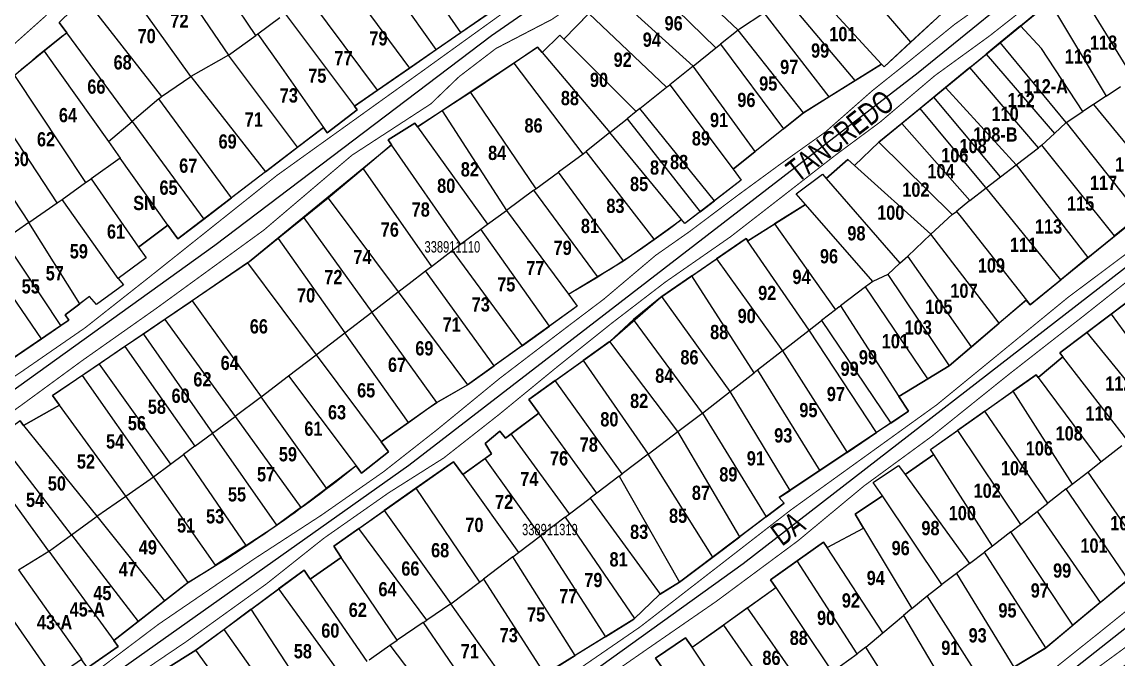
# Model space of a CAD drawing. Extents: x 204256 to 207861, y 4845615 to 4848347.
# Drawn here: x 207002 to 207194.6, y 4847388.1 to 4847500 of the extents above; entities that cross this region are included whole.
import ezdxf
from ezdxf.enums import TextEntityAlignment as Align

# ---------------------------------------------------------------- set-up
doc = ezdxf.new("R2010")
doc.units = 0
doc.header["$LTSCALE"] = 1.5
doc.header["$MEASUREMENT"] = 0
doc.linetypes.add('PHANTOMX2', pattern=[5, 2.5, -0.5, 0.5, -0.5, 0.5, -0.5])
doc.linetypes.add('TRACO_25', pattern=[8, 3, -1, 1, -1, 1, -1])
for name, color, linetype in [('CD-MALHA-LOTES', 40, 'CONTINUOUS'), ('CD_TXT_QUADRA', 7, 'CONTINUOUS'), ('RU-QUADRAS', 210, 'CONTINUOUS'), ('SV-EIXO-RUA-N-PAV', 6, 'CONTINUOUS'), ('SV-RUA-NAO-PAV-S-GUIA-C-GUIA', 7, 'PHANTOMX2'), ('SV-TXT-RUA-N-PAV-S-GUIA-C-GUIA', 7, 'CONTINUOUS'), ('Th_NmrPort', 7, 'CONTINUOUS')]:
    doc.layers.add(name, color=color, linetype=linetype)
doc.styles.add('ARIAL', font='ARIAL.TTF')
doc.styles.get("Standard").update_dxf_attribs({"font": 'swisscbo.ttf'})

msp = doc.modelspace()

# ---------------------------------------------------------------- linework, layer by layer
at = {"layer": 'CD-MALHA-LOTES', "linetype": 'Continuous'}
for p, q in [((207043.07, 4847497.59), (207029.36, 4847517.87)), ((207025.31, 4847513.07), (207038.28, 4847494.12)), ((207079.1, 4847498.08), (207068.3, 4847513.72)), ((207113.59, 4847512.06), (207127.81, 4847498.52)), ((207074.76, 4847495.09), (207063.86, 4847510.56)), ((207123.94, 4847495.42), (207109.42, 4847509.51)), ((207031.67, 4847490.38), (207018.74, 4847508.4)), ((207058.86, 4847507), (207070.07, 4847491.85)), ((207153.02, 4847492.53), (207139.77, 4847506.94)), ((207197.26, 4847490.19), (207186.88, 4847506.98)), ((207105.4, 4847505.36), (207119.92, 4847492.21)), ((207149.45, 4847506.52), (207158.14, 4847496.38)), ((207012.93, 4847504.17), (207008.49, 4847499.88)), ((207013.61, 4847503.31), (207026.51, 4847486.87)), ((207064.48, 4847487.99), (207052.75, 4847503.66)), ((207148.42, 4847489.68), (207136.25, 4847504.09)), ((207177.44, 4847499.28), (207182.53, 4847503.48)), ((207182.53, 4847503.48), (207192.49, 4847486.93)), ((207048.26, 4847501.33), (207060.4, 4847485.17)), ((207097.21, 4847496.9), (207101.59, 4847501.42)), ((207101.59, 4847501.42), (207115.24, 4847488.47)), ((207128.08, 4847498.74), (207132.35, 4847501.54)), ((207132.35, 4847501.54), (207143.79, 4847486.79)), ((207008.49, 4847499.88), (207009.84, 4847498.05)), ((207047.31, 4847500.67), (207043.41, 4847497.83)), ((207158.14, 4847496.38), (207162.27, 4847500.2)), ((207177.44, 4847499.28), (207173.85, 4847496.32)), ((207181.16, 4847495.27), (207177.44, 4847499.28)), ((207009.84, 4847498.05), (207005.87, 4847494.8)), ((207021.32, 4847482.46), (207009.84, 4847498.05)), ((207038.28, 4847494.12), (207043.07, 4847497.59)), ((207043.41, 4847497.83), (207043.07, 4847497.59)), ((207043.41, 4847497.83), (207047.15, 4847492.53)), ((207074.76, 4847495.09), (207079.1, 4847498.08)), ((207127.81, 4847498.52), (207124.72, 4847496.05)), ((207128.08, 4847498.74), (207127.81, 4847498.52)), ((207139.29, 4847483.99), (207127.81, 4847498.52)), ((207109.92, 4847484.21), (207097.21, 4847496.9)), ((207119.92, 4847492.21), (207123.94, 4847495.42)), ((207123.94, 4847495.42), (207124.72, 4847496.05)), ((207124.72, 4847496.05), (207135.8, 4847481.19)), ((207158.14, 4847496.38), (207153.49, 4847492.07)), ((207173.85, 4847496.32), (207171.39, 4847494.29)), ((207185.5, 4847482.27), (207173.85, 4847496.32)), ((207188.39, 4847484.2), (207181.16, 4847495.27)), ((207005.87, 4847494.8), (207000.66, 4847490.53)), ((207005.87, 4847494.8), (207017.19, 4847478.94)), ((207038.28, 4847494.12), (207031.67, 4847490.38)), ((207050.4, 4847477.95), (207038.28, 4847494.12)), ((207070.07, 4847491.85), (207074.76, 4847495.09)), ((207093.37, 4847494.61), (207105.29, 4847480.51)), ((207168.56, 4847491.95), (207171.39, 4847494.29)), ((207171.39, 4847494.29), (207183.45, 4847480.38)), ((207047.15, 4847492.53), (207054.96, 4847481.43)), ((207064.48, 4847487.99), (207070.07, 4847491.85)), ((207100.59, 4847476.76), (207088.47, 4847492.72)), ((207119.92, 4847492.21), (207115.82, 4847488.93)), ((207130.81, 4847477.19), (207119.92, 4847492.21)), ((207148.42, 4847489.68), (207153.02, 4847492.53)), ((207153.49, 4847492.07), (207153.02, 4847492.53)), ((207168.56, 4847491.95), (207164.28, 4847488.43)), ((207180.63, 4847477.86), (207168.56, 4847491.95)), ((207000.66, 4847490.53), (207013.13, 4847471.73)), ((207026.51, 4847486.87), (207031.67, 4847490.38)), ((207031.67, 4847490.38), (207044.76, 4847473.63)), ((207143.79, 4847486.79), (207148.42, 4847489.68)), ((207060.4, 4847485.17), (207064.48, 4847487.99)), ((207080.81, 4847487.54), (207075.79, 4847484.32)), ((207080.81, 4847487.54), (207092.29, 4847470.67)), ((207110.58, 4847484.73), (207115.24, 4847488.47)), ((207115.24, 4847488.47), (207115.82, 4847488.93)), ((207115.82, 4847488.93), (207126.95, 4847474.08)), ((207164.28, 4847488.43), (207162.25, 4847486.76)), ((207176.71, 4847474.88), (207164.28, 4847488.43)), ((207192.49, 4847486.93), (207195, 4847488.59)), ((207008.14, 4847468.21), (206996.18, 4847486.37)), ((207026.02, 4847486.45), (207021.32, 4847482.46)), ((207026.02, 4847486.45), (207026.51, 4847486.87)), ((207038.77, 4847469.05), (207026.02, 4847486.45)), ((207139.29, 4847483.99), (207143.79, 4847486.79)), ((207162.25, 4847486.76), (207159.8, 4847484.73)), ((207173.92, 4847472.75), (207162.25, 4847486.76)), ((207192.49, 4847486.93), (207190.29, 4847485.46)), ((206989.79, 4847484.9), (207003.2, 4847464.74)), ((207075.79, 4847484.32), (207071.48, 4847481.55)), ((207075.79, 4847484.32), (207087.1, 4847466.86)), ((207109.92, 4847484.21), (207108.31, 4847482.92)), ((207110.58, 4847484.73), (207109.92, 4847484.21)), ((207123.7, 4847468.55), (207110.58, 4847484.73)), ((207135.8, 4847481.19), (207139.29, 4847483.99)), ((207159.8, 4847484.73), (207156.6, 4847482.09)), ((207185.5, 4847482.27), (207188.39, 4847484.2)), ((207190.29, 4847485.46), (207188.39, 4847484.2)), ((207190.29, 4847485.46), (207203.17, 4847469.71)), ((207017.19, 4847478.94), (207021.32, 4847482.46)), ((207021.32, 4847482.46), (207033.92, 4847465.34)), ((207105.29, 4847480.51), (207108.31, 4847482.92)), ((207108.31, 4847482.92), (207121.15, 4847466.58)), ((207156.6, 4847482.09), (207152.56, 4847478.84)), ((207156.6, 4847482.09), (207168.57, 4847468.58)), ((207183.45, 4847480.38), (207185.5, 4847482.27)), ((207185.5, 4847482.27), (207198.45, 4847465.95)), ((207050.4, 4847477.95), (207054.96, 4847481.43)), ((207071.48, 4847481.55), (207083.79, 4847464.42)), ((207105.29, 4847480.51), (207101.15, 4847477.19)), ((207117.89, 4847465.25), (207105.29, 4847480.51)), ((207135.8, 4847481.19), (207130.81, 4847477.19)), ((207181.2, 4847478.3), (207183.45, 4847480.38)), ((207017.19, 4847478.94), (207019.26, 4847476.04)), ((207044.76, 4847473.63), (207050.4, 4847477.95)), ((207066.92, 4847478.36), (207061.91, 4847474.16)), ((207079.06, 4847460.95), (207066.92, 4847478.36)), ((207148.26, 4847474.72), (207152.56, 4847478.84)), ((207152.56, 4847478.84), (207165.47, 4847466.11)), ((207176.71, 4847474.88), (207180.63, 4847477.86)), ((207181.2, 4847478.3), (207180.63, 4847477.86)), ((207193.99, 4847462.39), (207181.2, 4847478.3)), ((207019.26, 4847476.04), (207014.11, 4847472.42)), ((207027.63, 4847464.29), (207019.26, 4847476.04)), ((207100.59, 4847476.76), (207096.24, 4847473.57)), ((207113.06, 4847461.82), (207101.15, 4847477.19)), ((207126.95, 4847474.08), (207130.81, 4847477.19)), ((207061.91, 4847474.16), (207055.79, 4847469.02)), ((207061.91, 4847474.16), (207073.92, 4847457.03)), ((207126.95, 4847474.08), (207128.38, 4847472.17)), ((207161.68, 4847462.67), (207148.26, 4847474.72)), ((207173.92, 4847472.75), (207176.71, 4847474.88)), ((207176.71, 4847474.88), (207189.29, 4847458.56)), ((207013.13, 4847471.73), (207014.11, 4847472.42)), ((207014.11, 4847472.42), (207022.47, 4847460.42)), ((207044.76, 4847473.63), (207038.77, 4847469.05)), ((207092.29, 4847470.67), (207096.24, 4847473.57)), ((207107.71, 4847458.03), (207096.24, 4847473.57)), ((207128.38, 4847472.17), (207123.7, 4847468.55)), ((207138.02, 4847469.77), (207142.68, 4847473.2)), ((207142.68, 4847473.2), (207143.32, 4847472.46)), ((207143.32, 4847472.46), (207156.26, 4847457.59)), ((207171.4, 4847470.84), (207173.92, 4847472.75)), ((207009.02, 4847468.8), (207013.13, 4847471.73)), ((207091.94, 4847470.41), (207087.1, 4847466.86)), ((207091.94, 4847470.41), (207092.29, 4847470.67)), ((207103.1, 4847455.23), (207091.94, 4847470.41)), ((207168.57, 4847468.58), (207171.4, 4847470.84)), ((207184.52, 4847454.66), (207171.4, 4847470.84)), ((207008.14, 4847468.21), (207009.02, 4847468.8)), ((207018.9, 4847454.89), (207009.02, 4847468.8)), ((207033.92, 4847465.34), (207038.77, 4847469.05)), ((207055.79, 4847469.02), (207051.48, 4847465.54)), ((207055.79, 4847469.02), (207068.09, 4847452.55)), ((207121.15, 4847466.58), (207123.7, 4847468.55)), ((207139.69, 4847467.87), (207138.02, 4847469.77)), ((207168.57, 4847468.58), (207166.2, 4847466.69)), ((207003.2, 4847464.74), (207008.14, 4847468.21)), ((207083.79, 4847464.42), (207087.1, 4847466.86)), ((207087.1, 4847466.86), (207096.68, 4847453.94)), ((207121.15, 4847466.58), (207118.49, 4847464.53)), ((207139.69, 4847467.87), (207134.25, 4847464.52)), ((207151.52, 4847454.37), (207139.69, 4847467.87)), ((207165.47, 4847466.11), (207166.2, 4847466.69)), ((207166.2, 4847466.69), (207167, 4847465.68)), ((207003.2, 4847464.74), (206998.83, 4847461.67)), ((207012.14, 4847450.47), (207003.2, 4847464.74)), ((207029.37, 4847461.86), (207033.92, 4847465.34)), ((207051.48, 4847465.54), (207047.01, 4847461.93)), ((207051.48, 4847465.54), (207063.43, 4847448.98)), ((207082.59, 4847463.54), (207083.79, 4847464.42)), ((207113.06, 4847461.82), (207117.89, 4847465.25)), ((207118.49, 4847464.53), (207117.89, 4847465.25)), ((207129.5, 4847461.51), (207134.25, 4847464.52)), ((207134.25, 4847464.52), (207144.93, 4847449.41)), ((207165.47, 4847466.11), (207161.68, 4847462.67)), ((207167, 4847465.68), (207178.5, 4847451.12)), ((207198.45, 4847465.95), (207193.99, 4847462.39)), ((207022.47, 4847460.42), (207027.63, 4847464.29)), ((207027.63, 4847464.29), (207029.37, 4847461.86)), ((207079.06, 4847460.95), (207082.59, 4847463.54)), ((207094.66, 4847446.54), (207082.59, 4847463.54)), ((207161.68, 4847462.67), (207157.63, 4847458.85)), ((207173.7, 4847447.06), (207161.68, 4847462.67)), ((207008.83, 4847446.62), (206999, 4847461.41)), ((207047.01, 4847461.93), (207058.74, 4847445.38)), ((207107.71, 4847458.03), (207113.06, 4847461.82)), ((207140.33, 4847445.85), (207129.5, 4847461.51)), ((207005.4, 4847444.29), (206995.2, 4847459.12)), ((207022.47, 4847460.42), (207023.81, 4847458.5)), ((207073.92, 4847457.03), (207077.57, 4847459.82)), ((207077.57, 4847459.82), (207089.88, 4847443.1)), ((207156.26, 4847457.59), (207157.63, 4847458.85)), ((207168.85, 4847442.91), (207157.63, 4847458.85)), ((207023.81, 4847458.5), (207018.9, 4847454.89)), ((207041.63, 4847457.63), (207031.91, 4847450.97)), ((207041.63, 4847457.63), (207053.67, 4847441.5)), ((207072.87, 4847456.22), (207073.92, 4847457.03)), ((207103.1, 4847455.23), (207107.71, 4847458.03)), ((207119.68, 4847455.37), (207124.01, 4847458.34)), ((207124.01, 4847458.34), (207135.61, 4847442.18)), ((207156.26, 4847457.59), (207154.13, 4847455.61)), ((207189.29, 4847458.56), (207184.52, 4847454.66)), ((207018.9, 4847454.89), (207019.79, 4847453.79)), ((207070.03, 4847454.04), (207072.87, 4847456.22)), ((207084.94, 4847439.55), (207072.87, 4847456.22)), ((207098.02, 4847452.14), (207103.1, 4847455.23)), ((207119.68, 4847455.37), (207114.43, 4847451.76)), ((207130.64, 4847438.32), (207119.68, 4847455.37)), ((207154.13, 4847455.61), (207151.52, 4847454.37)), ((207154.13, 4847455.61), (207164.9, 4847439.55)), ((207019.79, 4847453.79), (207015.08, 4847450.33)), ((207068.09, 4847452.55), (207070.03, 4847454.04)), ((207096.68, 4847453.94), (207098.02, 4847452.14)), ((207150.21, 4847453.46), (207145.8, 4847450.09)), ((207151.52, 4847454.37), (207150.21, 4847453.46)), ((207161.14, 4847437.28), (207150.21, 4847453.46)), ((207179.16, 4847450.28), (207184.52, 4847454.66)), ((207013.83, 4847451.72), (207012.14, 4847450.47)), ((207015.08, 4847450.33), (207013.83, 4847451.72)), ((207031.91, 4847450.97), (207044.02, 4847434.1)), ((207063.43, 4847448.98), (207068.09, 4847452.55)), ((207068.09, 4847452.55), (207080.28, 4847436.2)), ((207098.02, 4847452.14), (207099.56, 4847450.06)), ((207126.42, 4847435.04), (207114.43, 4847451.76)), ((207178.5, 4847451.12), (207173.7, 4847447.06)), ((207178.5, 4847451.12), (207179.16, 4847450.28)), ((207198.2, 4847452.26), (207193.41, 4847448.66)), ((207058.74, 4847445.38), (207063.43, 4847448.98)), ((207074.87, 4847433.14), (207063.43, 4847448.98)), ((207099.56, 4847450.06), (207094.66, 4847446.54)), ((207144.93, 4847449.41), (207142.5, 4847447.53)), ((207145.58, 4847449.92), (207145.8, 4847450.09)), ((207145.8, 4847450.09), (207156.09, 4847434.18)), ((207027.1, 4847447.7), (207023.32, 4847445.14)), ((207027.1, 4847447.7), (207039.42, 4847430.69)), ((207109.46, 4847447.7), (207105.3, 4847443.86)), ((207121.54, 4847431.25), (207109.46, 4847447.7)), ((207140.33, 4847445.85), (207142.5, 4847447.53)), ((207142.5, 4847447.53), (207154.65, 4847429.49)), ((207168.85, 4847442.91), (207173.7, 4847447.06)), ((207193.41, 4847448.66), (207189.11, 4847445.43)), ((207193.41, 4847448.66), (207204.74, 4847432.91)), ((207005.4, 4847444.29), (207008.83, 4847446.62)), ((207023.32, 4847445.14), (207020.05, 4847442.93)), ((207023.32, 4847445.14), (207035.47, 4847427.76)), ((207053.67, 4847441.5), (207058.74, 4847445.38)), ((207069.9, 4847429.62), (207058.74, 4847445.38)), ((207089.88, 4847443.1), (207094.66, 4847446.54)), ((207135.61, 4847442.18), (207140.33, 4847445.85)), ((207152.15, 4847427.83), (207140.33, 4847445.85)), ((207189.11, 4847445.43), (207201.37, 4847430.34)), ((206999.74, 4847440.45), (207005.4, 4847444.29)), ((207117.26, 4847428.01), (207105.3, 4847443.86)), ((207020.05, 4847442.93), (207015.53, 4847439.86)), ((207020.05, 4847442.93), (207032.37, 4847425.46)), ((207048.84, 4847437.8), (207053.67, 4847441.5)), ((207053.67, 4847441.5), (207065.08, 4847426.2)), ((207089.88, 4847443.1), (207084.94, 4847439.55)), ((207135.61, 4847442.18), (207131.24, 4847438.79)), ((207135.61, 4847442.18), (207146.97, 4847424.36)), ((207164.9, 4847439.55), (207168.85, 4847442.91)), ((207015.53, 4847439.86), (207012.61, 4847437.88)), ((207015.53, 4847439.86), (207028.06, 4847422.27)), ((207080.28, 4847436.2), (207084.94, 4847439.55)), ((207095.69, 4847436.98), (207100.59, 4847440.48)), ((207100.59, 4847440.48), (207112.04, 4847424.06)), ((207161.14, 4847437.28), (207164.9, 4847439.55)), ((207184.92, 4847441.12), (207180.56, 4847437.54)), ((207196.34, 4847426.42), (207184.92, 4847441.12)), ((207025.1, 4847420.08), (207012.61, 4847437.88)), ((207044.02, 4847434.1), (207048.84, 4847437.8)), ((207048.84, 4847437.8), (207059.81, 4847423.17)), ((207126.42, 4847435.04), (207130.64, 4847438.32)), ((207131.24, 4847438.79), (207130.64, 4847438.32)), ((207131.24, 4847438.79), (207142.19, 4847421.11)), ((207180.56, 4847437.54), (207191.55, 4847422.69)), ((207074.87, 4847433.14), (207080.28, 4847436.2)), ((207107.45, 4847420.59), (207095.69, 4847436.98)), ((207156.09, 4847434.18), (207161.14, 4847437.28)), ((207043.81, 4847433.94), (207039.42, 4847430.69)), ((207055.51, 4847418.1), (207044.02, 4847434.1)), ((207121.54, 4847431.25), (207126.42, 4847435.04)), ((207136.99, 4847417.7), (207126.42, 4847435.04)), ((207171.16, 4847431.59), (207176.1, 4847435.1)), ((207176.1, 4847435.1), (207186.55, 4847418.8)), ((207008.56, 4847432.67), (207002.27, 4847429.1)), ((207020.2, 4847416.67), (207008.56, 4847432.67)), ((207035.47, 4847427.76), (207039.42, 4847430.69)), ((207039.42, 4847430.69), (207050.99, 4847414.71)), ((207092.81, 4847431.24), (207087.94, 4847427.61)), ((207103.02, 4847417.23), (207092.81, 4847431.24)), ((207117.26, 4847428.01), (207121.21, 4847431.01)), ((207121.21, 4847431.01), (207121.54, 4847431.25)), ((207121.54, 4847431.25), (207132.73, 4847413.03)), ((207171.16, 4847431.59), (207166.4, 4847428.23)), ((207182.23, 4847415.44), (207171.16, 4847431.59)), ((207002.27, 4847429.1), (207015.11, 4847413.14)), ((207065.08, 4847426.2), (207069.9, 4847429.62)), ((207112.04, 4847424.06), (207117.26, 4847428.01)), ((207128.11, 4847409.55), (207117.26, 4847428.01)), ((207146.97, 4847424.36), (207152.15, 4847427.83)), ((207154.65, 4847429.49), (207152.15, 4847427.83)), ((207161.65, 4847424.86), (207166.4, 4847428.23)), ((207166.4, 4847428.23), (207177.43, 4847411.7)), ((207010.66, 4847409.9), (206997.56, 4847426.92)), ((207032.37, 4847425.46), (207035.47, 4847427.76)), ((207046.79, 4847411.57), (207035.47, 4847427.76)), ((207098.22, 4847413.6), (207087.94, 4847427.61)), ((207006.7, 4847407.04), (206994.07, 4847424.39)), ((207028.06, 4847422.27), (207030.37, 4847423.98)), ((207032.37, 4847425.46), (207030.37, 4847423.98)), ((207030.37, 4847423.98), (207041.32, 4847408)), ((207112.04, 4847424.06), (207107.45, 4847420.59)), ((207123.36, 4847405.97), (207112.04, 4847424.06)), ((207146.97, 4847424.36), (207142.19, 4847421.11)), ((207162.22, 4847423.97), (207157.18, 4847420.48)), ((207162.22, 4847423.97), (207161.65, 4847424.86)), ((207172.53, 4847407.88), (207162.22, 4847423.97)), ((207191.55, 4847422.69), (207195.24, 4847425.56)), ((207025.1, 4847420.08), (207028.06, 4847422.27)), ((207059.81, 4847423.17), (207060.7, 4847421.98)), ((207083.36, 4847423.28), (207079.43, 4847420.47)), ((207093.12, 4847409.74), (207083.36, 4847423.28)), ((207151.59, 4847419.1), (207156.03, 4847422.06)), ((207156.03, 4847422.06), (207157.18, 4847420.48)), ((207189.28, 4847420.92), (207191.55, 4847422.69)), ((207020.2, 4847416.67), (207025.1, 4847420.08)), ((207036.01, 4847404.54), (207025.1, 4847420.08)), ((207060.7, 4847421.98), (207055.51, 4847418.1)), ((207060.7, 4847421.98), (207061.64, 4847420.72)), ((207079.43, 4847420.47), (207089.25, 4847406.81)), ((207106.9, 4847420.17), (207103.02, 4847417.23)), ((207106.9, 4847420.17), (207107.45, 4847420.59)), ((207106.9, 4847420.17), (207117.54, 4847401.59)), ((207142.19, 4847421.11), (207136.99, 4847417.7)), ((207157.18, 4847420.48), (207168.49, 4847404.83)), ((207186.55, 4847418.8), (207189.28, 4847420.92)), ((207189.28, 4847420.92), (207200.44, 4847404.71)), ((207153.19, 4847416.71), (207151.59, 4847419.1)), ((207185.49, 4847417.96), (207186.55, 4847418.8)), ((207015.11, 4847413.14), (207020.2, 4847416.67)), ((207031.21, 4847401.51), (207020.2, 4847416.67)), ((207050.99, 4847414.71), (207055.51, 4847418.1)), ((207071.22, 4847418.09), (207065.65, 4847414.17)), ((207071.22, 4847418.09), (207082.38, 4847401.6)), ((207098.22, 4847413.6), (207101.85, 4847416.35)), ((207103.02, 4847417.23), (207101.85, 4847416.35)), ((207101.85, 4847416.35), (207114.11, 4847399.46)), ((207163.63, 4847401.15), (207153.19, 4847416.71)), ((207185.49, 4847417.96), (207182.23, 4847415.44)), ((207196.36, 4847402.02), (207185.49, 4847417.96)), ((207050.99, 4847414.71), (207046.79, 4847411.57)), ((207180.36, 4847413.98), (207182.23, 4847415.44)), ((207015.11, 4847413.14), (207015.01, 4847413.07)), ((207015.11, 4847413.14), (207027.05, 4847398.3)), ((207061.19, 4847411.02), (207065.65, 4847414.17)), ((207065.65, 4847414.17), (207077.32, 4847397.76)), ((207097.42, 4847413), (207093.12, 4847409.74)), ((207097.42, 4847413), (207098.22, 4847413.6)), ((207097.42, 4847413), (207109.63, 4847395.18)), ((207132.73, 4847413.03), (207128.11, 4847409.55)), ((207177.43, 4847411.7), (207180.36, 4847413.98)), ((207180.36, 4847413.98), (207191.45, 4847397.98)), ((207041.32, 4847408), (207046.79, 4847411.57)), ((207073.1, 4847394.9), (207061.19, 4847411.02)), ((207143.5, 4847407.65), (207149.88, 4847411.03)), ((207149.88, 4847411.03), (207158.36, 4847396.96)), ((207175.77, 4847410.41), (207177.43, 4847411.7)), ((207010.66, 4847409.9), (207022.38, 4847394.67)), ((207089.25, 4847406.81), (207093.12, 4847409.74)), ((207093.12, 4847409.74), (207104.51, 4847391.98)), ((207123.36, 4847405.97), (207128.11, 4847409.55)), ((207175.77, 4847410.41), (207172.53, 4847407.88)), ((207186.65, 4847394.01), (207175.77, 4847410.41)), ((207001.39, 4847403.74), (207006.7, 4847407.04)), ((207006.8, 4847407.1), (207006.7, 4847407.04)), ((207006.7, 4847407.04), (207018.12, 4847391.36)), ((207041.32, 4847408), (207036.01, 4847404.54)), ((207088.21, 4847406.02), (207089.25, 4847406.81)), ((207153.24, 4847392.66), (207143.5, 4847407.65)), ((207168.49, 4847404.83), (207171.15, 4847406.84)), ((207172.53, 4847407.88), (207171.15, 4847406.84)), ((207181.92, 4847390.07), (207171.15, 4847406.84)), ((207058.09, 4847405.93), (207052.63, 4847402.12)), ((207067.9, 4847391.38), (207058.09, 4847405.93)), ((207088.21, 4847406.02), (207083.06, 4847402.11)), ((207099.22, 4847388.71), (207088.21, 4847406.02)), ((207117.54, 4847401.59), (207123.36, 4847405.97)), ((207148.72, 4847389.01), (207138.21, 4847405.31)), ((207168.49, 4847404.83), (207166.23, 4847403.12)), ((207001.39, 4847403.74), (207012.47, 4847387.98)), ((207166.23, 4847403.12), (207163.63, 4847401.15)), ((207166.23, 4847403.12), (207176.27, 4847386.67)), ((207052.63, 4847402.12), (207062.57, 4847387.62)), ((207077.32, 4847397.76), (207082.38, 4847401.6)), ((207082.38, 4847401.6), (207083.06, 4847402.11)), ((207083.06, 4847402.11), (207093.84, 4847385.38)), ((207114.11, 4847399.46), (207117.54, 4847401.59)), ((207161.03, 4847399.2), (207163.63, 4847401.15)), ((207191.45, 4847397.98), (207196.36, 4847402.02)), ((207007.57, 4847384.65), (206996.46, 4847400.68)), ((207042.27, 4847396.84), (207047.05, 4847400.38)), ((207047.05, 4847400.38), (207058.44, 4847384.71)), ((207129.47, 4847397.08), (207134.43, 4847400.64)), ((207134.43, 4847400.64), (207139.04, 4847393.77)), ((207158.36, 4847396.96), (207161.03, 4847399.2)), ((207172.46, 4847381.3), (207161.03, 4847399.2)), ((207022.38, 4847394.67), (207027.05, 4847398.3)), ((207077.32, 4847397.76), (207073.1, 4847394.9)), ((207087.33, 4847383.68), (207077.32, 4847397.76)), ((207129.47, 4847397.08), (207125.23, 4847394.05)), ((207139.78, 4847382.38), (207129.47, 4847397.08)), ((207158.36, 4847396.96), (207156.89, 4847395.72)), ((207191.45, 4847397.98), (207186.65, 4847394.01)), ((207042.27, 4847396.84), (207037.48, 4847393.29)), ((207052.77, 4847380.71), (207042.27, 4847396.84)), ((207153.24, 4847392.66), (207156.89, 4847395.72)), ((207156.89, 4847395.72), (207167.45, 4847377.9)), ((207018.12, 4847391.36), (207022.38, 4847394.67)), ((207037.48, 4847393.29), (207032.55, 4847389.64)), ((207048.52, 4847377.71), (207037.48, 4847393.29)), ((207072.5, 4847394.5), (207067.9, 4847391.38)), ((207072.5, 4847394.5), (207073.1, 4847394.9)), ((207072.5, 4847394.5), (207082.29, 4847380.19)), ((207119.73, 4847390.14), (207125.23, 4847394.05)), ((207125.23, 4847394.05), (207135.55, 4847379.23)), ((207139.04, 4847393.77), (207144.36, 4847385.84)), ((207181.92, 4847390.07), (207186.65, 4847394.01)), ((207066.65, 4847390.5), (207067.9, 4847391.38)), ((207104.51, 4847391.98), (207099.22, 4847388.71)), ((207150.28, 4847390.16), (207153.24, 4847392.66)), ((207032.55, 4847389.64), (207027.2, 4847386.31)), ((207043.67, 4847374.3), (207032.55, 4847389.64)), ((207063.83, 4847388.51), (207066.65, 4847390.5)), ((207066.65, 4847390.5), (207078.55, 4847374.89)), ((207129.92, 4847375.05), (207119.73, 4847390.14)), ((207150.28, 4847390.16), (207148.72, 4847389.01)), ((207153.21, 4847385.54), (207150.28, 4847390.16)), ((207176.27, 4847386.67), (207181.85, 4847390.01)), ((207181.85, 4847390.01), (207181.92, 4847390.07)), ((207063, 4847387.92), (207063.83, 4847388.51)), ((207093.84, 4847385.38), (207099.22, 4847388.71)), ((207144.36, 4847385.84), (207148.72, 4847389.01))]:
    msp.add_line(p, q, dxfattribs=at)
for points in [[(207079.1, 4847498.08), (207083.9, 4847501.4), (207083.55, 4847501.92)], [(207097.21, 4847496.9), (207096.5, 4847497.61), (207093.37, 4847494.61)], [(207093.37, 4847494.61), (207092.6, 4847495.52), (207088.47, 4847492.72)], [(207088.47, 4847492.72), (207080.91, 4847487.6), (207080.81, 4847487.54)], [(207054.96, 4847481.43), (207055.62, 4847480.5), (207060.89, 4847484.51), (207060.4, 4847485.17)], [(207171.31, 4847470.94), (207159.8, 4847484.73)], [(207071.48, 4847481.55), (207071.04, 4847482.16), (207066.3, 4847479.25), (207066.92, 4847478.36)], [(207101.15, 4847477.19), (207100.95, 4847477.03), (207100.59, 4847476.76)], [(207148.26, 4847474.72), (207147.09, 4847475.77), (207143.32, 4847472.46)], [(207171.4, 4847470.84), (207171.31, 4847470.94)], [(207047.01, 4847461.93), (207041.94, 4847457.84), (207041.63, 4847457.63)], [(207077.57, 4847459.82), (207078.81, 4847460.77), (207079.06, 4847460.95)], [(207129.5, 4847461.51), (207129.22, 4847461.92), (207124.01, 4847458.34)], [(207189.29, 4847458.56), (207193.85, 4847462.28), (207193.99, 4847462.39)], [(207031.91, 4847450.97), (207031.58, 4847450.74), (207027.1, 4847447.7)], [(207114.43, 4847451.76), (207114.19, 4847451.59), (207109.46, 4847447.7)], [(207008.83, 4847446.62), (207010.23, 4847447.57), (207009.54, 4847448.54), (207012.14, 4847450.47)], [(207145.58, 4847449.92), (207144.93, 4847449.41)], [(207189.11, 4847445.43), (207184.36, 4847441.85), (207184.92, 4847441.12)], [(207105.3, 4847443.86), (207105.18, 4847443.75), (207100.59, 4847440.48)], [(207012.61, 4847437.88), (207007.36, 4847434.33), (207008.56, 4847432.67)], [(207180.56, 4847437.54), (207180.22, 4847438.01), (207176.1, 4847435.1)], [(207095.69, 4847436.98), (207091.04, 4847433.67), (207092.81, 4847431.24)], [(207043.81, 4847433.94), (207044.02, 4847434.1)], [(207154.65, 4847429.49), (207157.77, 4847431.58), (207156.09, 4847434.18)], [(207069.9, 4847429.62), (207073.08, 4847431.88), (207074.87, 4847433.14)], [(207002.27, 4847429.1), (207001.65, 4847429.88), (206997.56, 4847426.92)], [(207087.94, 4847427.61), (207086.96, 4847426.88), (207085.98, 4847428.09), (207083.36, 4847425.93), (207084.51, 4847424.1), (207083.36, 4847423.28)], [(207061.64, 4847420.72), (207066.37, 4847424.47), (207065.08, 4847426.2)], [(207079.43, 4847420.47), (207077.8, 4847422.73), (207071.22, 4847418.09)], [(207132.73, 4847413.03), (207135.9, 4847415.42), (207135.07, 4847416.42), (207136.99, 4847417.7)], [(207153.19, 4847416.71), (207148.42, 4847413.49), (207149.88, 4847411.03)], [(207010.66, 4847409.9), (207015.01, 4847413.07)], [(207061.19, 4847411.02), (207056.76, 4847407.9), (207058.09, 4847405.93)], [(207006.8, 4847407.1), (207010.66, 4847409.9)], [(207143.5, 4847407.65), (207142.86, 4847408.62), (207138.21, 4847405.31)], [(207138.21, 4847405.31), (207133.54, 4847401.97), (207134.43, 4847400.64)], [(207031.21, 4847401.51), (207035.89, 4847404.46), (207036.01, 4847404.54)], [(207052.63, 4847402.12), (207051.54, 4847403.71), (207047.05, 4847400.38)], [(207027.05, 4847398.3), (207031.02, 4847401.39), (207031.21, 4847401.51)], [(207109.63, 4847395.18), (207114.02, 4847399.4), (207114.11, 4847399.46)], [(207104.51, 4847391.98), (207109.51, 4847395.07), (207109.63, 4847395.18)], [(207013.49, 4847386.52), (207018.91, 4847390.27), (207018.12, 4847391.36)], [(207119.73, 4847390.14), (207118.6, 4847391.78), (207113.28, 4847388.24), (207114.33, 4847386.82)]]:
    msp.add_lwpolyline(points, dxfattribs=at)
at = {"layer": 'RU-QUADRAS', "color": 6, "linetype": 'Continuous'}
for points in [[(207001.65, 4847429.88), (207002.27, 4847429.1), (207008.56, 4847432.67), (207007.36, 4847434.33), (207041.63, 4847457.63), (207066.92, 4847478.36), (207066.3, 4847479.25), (207071.04, 4847482.16), (207071.48, 4847481.55), (207092.6, 4847495.52), (207093.37, 4847494.61), (207096.5, 4847497.61), (207097.21, 4847496.9), (207112.7, 4847512.91)], [(207021.84, 4847382.98), (207032.55, 4847389.64), (207051.54, 4847403.71), (207052.63, 4847402.12), (207058.09, 4847405.93), (207056.76, 4847407.9), (207077.8, 4847422.73), (207079.43, 4847420.47), (207084.51, 4847424.1), (207083.36, 4847425.93), (207085.98, 4847428.09), (207086.96, 4847426.88), (207092.81, 4847431.24), (207091.04, 4847433.67), (207105.3, 4847443.86), (207114.19, 4847451.59), (207129.22, 4847461.92), (207129.53, 4847461.53), (207139.69, 4847467.87), (207138.02, 4847469.77), (207142.68, 4847473.2), (207143.32, 4847472.46), (207147.09, 4847475.77), (207148.29, 4847474.75), (207152.56, 4847478.84), (207186.84, 4847506.95)], [(207083.9, 4847501.4), (207060.4, 4847485.17), (207060.89, 4847484.51), (207055.62, 4847480.5), (207054.96, 4847481.43), (207029.37, 4847461.86), (207027.63, 4847464.29), (207022.47, 4847460.42), (207023.81, 4847458.5), (207018.9, 4847454.89), (207019.79, 4847453.79), (207015.08, 4847450.33), (207013.83, 4847451.72), (207009.54, 4847448.54), (207010.23, 4847447.57), (206985.57, 4847430.84)], [(207203.17, 4847469.71), (207179.16, 4847450.28), (207178.47, 4847451.1), (207164.9, 4847439.55), (207156.09, 4847434.18), (207157.77, 4847431.58), (207135.07, 4847416.42), (207135.9, 4847415.42), (207117.51, 4847401.57), (207114.02, 4847399.4), (207109.51, 4847395.07), (207088.48, 4847382.07), (207087.33, 4847383.68), (207082.29, 4847380.19), (207083.63, 4847378.23), (207054.81, 4847359.31), (207055.75, 4847358.05), (207046.24, 4847351.22), (207044.87, 4847353), (207024.37, 4847336.77), (207022.91, 4847338.7), (207017.93, 4847334.79), (207019.33, 4847332.87), (207000.47, 4847318.71)], [(207114.33, 4847386.82), (207113.28, 4847388.24), (207118.6, 4847391.78), (207119.73, 4847390.14), (207134.43, 4847400.64), (207133.54, 4847401.97), (207142.86, 4847408.62), (207143.5, 4847407.65), (207149.88, 4847411.03), (207148.42, 4847413.49), (207153.19, 4847416.71), (207151.59, 4847419.1), (207156.03, 4847422.06), (207157.18, 4847420.48), (207162.22, 4847423.97), (207161.65, 4847424.86), (207180.22, 4847438.01), (207180.56, 4847437.54), (207184.92, 4847441.12), (207184.36, 4847441.85), (207203.4, 4847456.18)]]:
    msp.add_lwpolyline(points, dxfattribs=at)
for points in [[(207169.08, 4847506.52), (207153.49, 4847492.07), (207153.02, 4847492.53), (207139.29, 4847483.99), (207126.95, 4847474.08), (207128.38, 4847472.17), (207118.49, 4847464.53), (207117.89, 4847465.25, -0.03538), (207098.02, 4847452.14), (207099.56, 4847450.06), (207080.21, 4847436.15), (207074.87, 4847433.14), (207065.08, 4847426.2), (207066.37, 4847424.47), (207061.64, 4847420.72), (207060.7, 4847421.98, -0.03467), (207031.21, 4847401.51), (207018.12, 4847391.36), (207018.91, 4847390.27), (207013.49, 4847386.52), (207012.46, 4847387.97), (207002.21, 4847380.94), (206964.27, 4847356.91)], [(206996.18, 4847486.37, -0.031038), (207009.84, 4847498.05), (207008.49, 4847499.88), (207012.93, 4847504.17)], [(207196.36, 4847402.02), (207181.92, 4847390.07), (207176.27, 4847386.67), (207177.47, 4847384.7, 0.01519), (207146.7, 4847363.19, -0.05289), (207134.73, 4847356.34), (207127.7, 4847344.82), (207123.26, 4847341.72), (207122.15, 4847343.74), (207109.8, 4847335.52), (207109.58, 4847335.86), (207105.21, 4847332.86), (207091.59, 4847321.13), (207086.28, 4847317.28), (207065.76, 4847304.49), (207066.06, 4847304.07), (207051.12, 4847293.43, -0.051827), (207042.3, 4847285.14)], [(207077.88, 4847275.64), (207068.74, 4847291.13), (207073.76, 4847294.13), (207072.62, 4847295.88), (207093.22, 4847309.42), (207094.03, 4847308.21), (207098.33, 4847311.35), (207100.84, 4847307.73), (207105.64, 4847311.21), (207102.03, 4847316.62), (207136.54, 4847340.71), (207139.33, 4847343.83), (207149.62, 4847351.05), (207148.87, 4847351.96), (207153.45, 4847355.65), (207154.1, 4847354.92, -0.016491), (207187.25, 4847381.03, -0.017617), (207210.06, 4847396.12)]]:
    msp.add_lwpolyline(points, format="xyb", dxfattribs=at)
at = {"layer": 'SV-EIXO-RUA-N-PAV'}
for points in [[(206955.46, 4847402.99), (207035.84, 4847460.74), (207084.5, 4847497.59), (207121.98, 4847523.54), (207165.68, 4847555.71), (207192.57, 4847574.41), (207205.87, 4847583.46), (207301.47, 4847651.14), (207305.04, 4847655.16), (207308.41, 4847658.97), (207325.89, 4847668.53), (207332.02, 4847674.83), (207339.59, 4847679.34), (207343.73, 4847683.48), (207348.06, 4847684.2), (207352.48, 4847684.2)], [(207374.98, 4847651), (207367.88, 4847645.82), (207360.67, 4847639.15), (207331.83, 4847617.06), (207324.09, 4847611.13), (207311.66, 4847600.5), (207256.51, 4847561.39), (207217.49, 4847536.79), (207215.72, 4847534.76), (207215.29, 4847534.03), (207211.55, 4847529.94), (207182.71, 4847509.94), (207159.47, 4847491.02), (207069.99, 4847422.08), (207011.33, 4847380.54), (206974.21, 4847356.58), (206955.45, 4847341.36)], [(206955.45, 4847279.71), (206995.65, 4847309.27), (207028.09, 4847331.26), (207055.3, 4847351.62), (207089.54, 4847376.67), (207128.74, 4847404.87), (207201.19, 4847460.92), (207238.4, 4847489.66), (207241.6, 4847492.19), (207248.67, 4847497.41), (207286.88, 4847520.12), (207337.43, 4847552.83), (207365.03, 4847570.44), (207368.78, 4847572.83), (207411.58, 4847602.66)], [(207435.19, 4847572.2), (207436.63, 4847567.25), (207435.01, 4847562.2), (207418.07, 4847550.49), (207397.35, 4847532.82), (207372.66, 4847516.61), (207359.5, 4847508.68), (207352.65, 4847503.81), (207308.59, 4847476.87), (207273.99, 4847453.8), (207270.77, 4847451.39), (207269.01, 4847449.99), (207253.45, 4847438.84), (207133.15, 4847343.96), (207107.29, 4847324.05), (207063.5, 4847296.29), (207060.23, 4847293.5), (207051.25, 4847285.84), (206955.45, 4847217.19)]]:
    msp.add_lwpolyline(points, dxfattribs=at)
at = {"layer": 'SV-RUA-NAO-PAV-S-GUIA-C-GUIA', "linetype": 'TRACO_25', "const_width": 0.18, "flags": 128}
for points in [[(206955.46, 4847464.16), (206960.5, 4847467.46), (206974.7, 4847477.25), (206982.54, 4847483.24), (206989.75, 4847488.57), (206996.14, 4847492.35), (206999.71, 4847495.27), (207006.17, 4847501.04), (207015, 4847510.13), (207023.03, 4847516.72), (207026.85, 4847519.96), (207038.98, 4847528.27), (207050.13, 4847537.13), (207057.92, 4847542.51), (207064.5, 4847548.26), (207073.01, 4847555.01), (207079.15, 4847559.46), (207087.79, 4847565.16), (207096.24, 4847572.03), (207103.43, 4847577.81), (207110.47, 4847582.56), (207117.13, 4847587.41), (207122.7, 4847591.52), (207128.48, 4847596.2), (207136.67, 4847601.98), (207145.98, 4847608.17), (207152.15, 4847611.38), (207156.59, 4847614.2), (207159.76, 4847614.37), (207162.89, 4847612.85), (207164.37, 4847610.89), (207168.66, 4847603.77), (207185.22, 4847582.26), (207187.9, 4847578.13), (207188.18, 4847576.04), (207186.83, 4847573.97), (207151.2, 4847548.53), (207120.25, 4847525.63), (207094.45, 4847507.24), (207072.14, 4847491.18), (207046.76, 4847472.99), (207024.25, 4847455.06), (207013.05, 4847446.23), (207001.72, 4847438.41), (206984.7, 4847427.14), (206968.12, 4847415.59), (206955.46, 4847406.48)], [(206955.46, 4847399.61), (206957.66, 4847401.12), (206970.03, 4847410.93), (206974.05, 4847413.99), (206981.24, 4847418.32), (206989.1, 4847423.6), (207001.85, 4847432.64), (207012.58, 4847440.5), (207025.49, 4847449.59), (207044.48, 4847463.4), (207059.97, 4847476.55), (207073.82, 4847485.56), (207078.79, 4847490.34), (207085.27, 4847495.29), (207095.14, 4847500.42), (207105.32, 4847507.31), (207116.17, 4847516.57), (207126.3, 4847523.17), (207138.03, 4847532.43), (207155.4, 4847545), (207169.82, 4847555.65), (207190.96, 4847570.73), (207193.06, 4847571.03), (207193.84, 4847570.06), (207200.81, 4847558.34), (207211.29, 4847539.47), (207212.35, 4847535.73), (207212.05, 4847533.37), (207211.76, 4847532.45), (207203.84, 4847527.99), (207197.28, 4847523.56), (207186.52, 4847515.95), (207179.83, 4847511.22), (207172.87, 4847504.47), (207165.89, 4847499.54), (207157.23, 4847492.52), (207151.42, 4847487.89), (207143.16, 4847480.62), (207135.2, 4847474.95), (207127.71, 4847469.47), (207119.28, 4847463.13), (207113.34, 4847458.97), (207104.23, 4847451.28), (207097.87, 4847446.47), (207085.99, 4847437.41), (207074.96, 4847428.38), (207065.48, 4847420.94), (207054.6, 4847413.34), (207042.74, 4847405.63), (207026, 4847394.2), (207012.3, 4847383.87), (206999.19, 4847375.63), (206986.21, 4847367.52), (206975.01, 4847360.55), (206967.15, 4847354.05), (206957.16, 4847346.36), (206955.45, 4847345.12)], [(206955.45, 4847338.07), (206955.78, 4847338.3), (206964.04, 4847344.29), (206975.99, 4847354.2), (206987.87, 4847362.24), (206999.45, 4847369.19), (207016.47, 4847381.41), (207030.85, 4847391.14), (207044.97, 4847401.3), (207055.03, 4847409.29), (207066.39, 4847417.25), (207076.12, 4847423.4), (207085.78, 4847430.99), (207095.78, 4847439.18), (207105.49, 4847446.95), (207115.02, 4847454.26), (207126.43, 4847462.18), (207135.48, 4847469.2), (207145.01, 4847476.62), (207152.78, 4847482.37), (207162.41, 4847490.53), (207171.99, 4847497.48), (207181.67, 4847505.09), (207188.63, 4847511.39), (207196.44, 4847516.67), (207204.85, 4847522.79), (207211.77, 4847527.64), (207214.21, 4847529.04), (207216.91, 4847528.6), (207224.14, 4847517.57), (207232.73, 4847503.92), (207237.92, 4847494.96), (207238.23, 4847492.54), (207236.21, 4847490.13), (207228.64, 4847484.26), (207207.36, 4847467.7), (207185.82, 4847451.6), (207162.72, 4847432.71), (207137.07, 4847414.24), (207110.62, 4847393.73), (207093.37, 4847381.88), (207074.53, 4847368.11), (207059.56, 4847356.91), (207045.95, 4847348.25), (207026.04, 4847332.12), (207004.58, 4847318.41), (206990.7, 4847309.47), (206983.04, 4847302.92), (206982.96, 4847302.87), (206971.91, 4847295.28), (206960.03, 4847286.64), (206955.45, 4847283.64)], [(206955.45, 4847276.39), (206957, 4847277.58), (206973.89, 4847290.33), (206991.3, 4847302.85), (206995.13, 4847305.61), (207021.14, 4847324.43), (207041.38, 4847338.07), (207058.04, 4847351.09), (207074.54, 4847362.16), (207088.07, 4847372.97), (207098.52, 4847380.58), (207111.77, 4847389.77), (207124, 4847398.21), (207138.33, 4847408.83), (207149.95, 4847418.47), (207161.81, 4847427.15), (207175.36, 4847438.03), (207188.68, 4847448.44), (207203.63, 4847460.29), (207212.01, 4847467.28), (207226.68, 4847477.81), (207235.29, 4847485.18), (207239.01, 4847487.57), (207241.31, 4847487.54), (207243.39, 4847485.1), (207256.92, 4847466.61), (207264.21, 4847454.77), (207264.38, 4847451.64), (207261.01, 4847447.89), (207248.75, 4847438.28), (207229.54, 4847423.22), (207212.27, 4847409.6), (207191.19, 4847392.63), (207172.25, 4847377.52), (207154.41, 4847364.9), (207132.68, 4847347.13), (207112.34, 4847331.32), (207095.17, 4847319.85), (207073.75, 4847305.81), (207069.16, 4847302.7), (207057.78, 4847295), (207045.38, 4847285.56), (207013.5, 4847261.35), (206993.29, 4847246.58), (206971.36, 4847231.05), (206955.45, 4847220.32)]]:
    msp.add_lwpolyline(points, dxfattribs=at)
msp.add_lwpolyline([(207271.65, 4847447.92), (207272.93, 4847445.15), (207282.89, 4847428.57), (207292.13, 4847411.39), (207292.19, 4847409.87), (207287.3, 4847406.71), (207280.29, 4847402.53), (207274.25, 4847397.06), (207270.16, 4847393.47), (207265.29, 4847389.34), (207260.5, 4847385.18), (207257.14, 4847381.87), (207250.12, 4847376.67), (207245.11, 4847372.36), (207238.32, 4847367.88), (207230.76, 4847362.18), (207223.15, 4847356.36), (207213.82, 4847349.54), (207205.56, 4847343.12), (207199.52, 4847339.13), (207193.71, 4847333.36), (207187.34, 4847328.6), (207179.21, 4847322.26), (207172.32, 4847316.81), (207165.81, 4847311.63), (207162.62, 4847308.27), (207155.38, 4847302.53), (207155.08, 4847302.29), (207149.74, 4847298.83), (207145.65, 4847295.8), (207141.43, 4847291.77), (207136.71, 4847288.48), (207128.55, 4847283.58), (207115.2, 4847273.3), (207101.15, 4847263.31), (207086.9, 4847253.53), (207085.7, 4847253.23), (207084.5, 4847253.93), (207078.06, 4847264.54), (207070.83, 4847279.22), (207065.64, 4847288.96), (207064.48, 4847292.22), (207064.91, 4847293.49), (207070.17, 4847297.99), (207078.75, 4847302.68), (207090.24, 4847308.97), (207106.99, 4847320.14), (207122.58, 4847331.44), (207136.26, 4847342.75), (207149.21, 4847353.4), (207160.96, 4847363.16), (207169.17, 4847369.55), (207175.83, 4847374.98), (207184.64, 4847382.32), (207191.48, 4847386.9), (207201.11, 4847393.95), (207208.29, 4847400.69), (207218.13, 4847407.64), (207226.03, 4847414.73), (207235.72, 4847421.28), (207242.05, 4847426.75), (207253.58, 4847436.21), (207256.73, 4847438.48), (207261.57, 4847440.97), (207266.76, 4847443.68)], close=True, dxfattribs=at)

# ---------------------------------------------------------------- texts
at = {"layer": 'CD_TXT_QUADRA', "linetype": 'Continuous', "style": 'ARIAL', "width": 0.7}
for s, p in [('338911110', (207077.61, 4847460.46)), ('338911319', (207094.75, 4847410.82))]:
    msp.add_text(s, height=2, dxfattribs=at).set_placement(p, align=Align.MIDDLE)
at = {"layer": 'SV-TXT-RUA-N-PAV-S-GUIA-C-GUIA', "style": 'ARIAL', "width": 0.7}
for s, rotation, p in [('TANCREDO', 38, (207138.33, 4847471.62)), ('DA', 36, (207135.53, 4847407.78))]:
    msp.add_text(s, height=4, rotation=rotation, dxfattribs=at).set_placement(p)
at = {"layer": 'Th_NmrPort', "color": 1}
for s, p in [('72', (207028.06, 4847500.17)), ('96', (207114.9, 4847499.72)), ('101', (207143.85, 4847497.82)), ('70', (207022.3, 4847497.47)), ('79', (207063.04, 4847497.08)), ('94', (207111.07, 4847496.84)), ('118', (207189.65, 4847496.31)), ('99', (207140.65, 4847494.93)), ('68', (207018.07, 4847492.85)), ('77', (207056.89, 4847493.61)), ('92', (207105.95, 4847493.31)), ('97', (207135.21, 4847492.05)), ('116', (207185.23, 4847493.89)), ('75', (207052.28, 4847490.52)), ('66', (207013.46, 4847488.6)), ('90', (207101.79, 4847489.78)), ('95', (207131.53, 4847489.14)), ('112-A', (207177.99, 4847488.65)), ('73', (207047.28, 4847487.05)), ('88', (207096.68, 4847486.58)), ('96', (207127.69, 4847486.26)), ('112', (207175.18, 4847486.23)), ('64', (207008.46, 4847483.59)), ('71', (207041.13, 4847482.81)), ('91', (207122.89, 4847482.73)), ('110', (207172.36, 4847483.81)), ('86', (207090.28, 4847481.77)), ('62', (207004.61, 4847479.35)), ('69', (207036.52, 4847478.96)), ('89', (207119.7, 4847479.52)), ('108-B', (207169.14, 4847480.18)), ('84', (207083.89, 4847476.96)), ('108', (207166.73, 4847478.16)), ('60', (207000, 4847475.88)), ('67', (207029.6, 4847474.72)), ('88', (207115.86, 4847475.35)), ('106', (207163.52, 4847476.55)), ('119', (207194.07, 4847474.93)), ('82', (207079.09, 4847474.07)), ('87', (207112.34, 4847474.39)), ('104', (207161.1, 4847473.73)), ('65', (207026.14, 4847470.86)), ('80', (207074.94, 4847471.18)), ('85', (207108.83, 4847471.5)), ('117', (207189.65, 4847471.71)), ('102', (207156.68, 4847470.5)), ('SN', (207021.52, 4847468.16)), ('78', (207070.46, 4847467.01)), ('83', (207104.67, 4847467.66)), ('115', (207185.63, 4847468.08)), ('100', (207152.26, 4847466.47)), ('61', (207016.91, 4847463.15)), ('76', (207065.03, 4847463.49)), ('81', (207100.2, 4847464.13)), ('113', (207180, 4847464.05)), ('98', (207147.03, 4847462.84)), ('59', (207010.38, 4847459.68)), ('79', (207095.4, 4847460.28)), ('111', (207175.58, 4847460.82)), ('74', (207060.23, 4847458.68)), ('96', (207142.21, 4847458.81)), ('57', (207006.15, 4847455.82)), ('77', (207090.6, 4847456.75)), ('109', (207169.95, 4847457.19)), ('55', (207001.92, 4847453.52)), ('72', (207055.11, 4847455.15)), ('75', (207085.49, 4847453.87)), ('94', (207137.38, 4847455.18)), ('70', (207050.32, 4847451.94)), ('92', (207131.35, 4847452.36)), ('107', (207165.13, 4847452.76)), ('73', (207081.01, 4847450.34)), ('105', (207160.71, 4847449.93)), ('90', (207127.74, 4847448.32)), ('66', (207042.01, 4847446.49)), ('71', (207075.9, 4847446.81)), ('103', (207157.09, 4847446.31)), ('88', (207122.91, 4847445.5)), ('101', (207153.07, 4847443.89)), ('69', (207071.1, 4847442.64)), ('64', (207036.89, 4847440.08)), ('86', (207117.68, 4847441.07)), ('99', (207149.05, 4847441.06)), ('67', (207066.3, 4847439.76)), ('99', (207145.83, 4847439.05)), ('62', (207032.09, 4847437.19)), ('84', (207113.26, 4847437.84)), ('112', (207192.35, 4847436.47)), ('60', (207028.26, 4847434.31)), ('65', (207060.87, 4847435.27)), ('97', (207143.42, 4847434.61)), ('58', (207024.1, 4847432.38)), ('82', (207108.84, 4847433.41)), ('63', (207055.75, 4847431.42)), ('95', (207138.59, 4847431.79)), ('110', (207188.86, 4847431.21)), ('56', (207020.58, 4847429.5)), ('61', (207051.6, 4847428.53)), ('80', (207103.61, 4847430.18)), ('93', (207134.17, 4847427.35)), ('108', (207183.62, 4847427.71)), ('54', (207016.75, 4847426.29)), ('78', (207100, 4847425.74)), ('106', (207178.38, 4847425.08)), ('52', (207011.63, 4847422.76)), ('59', (207047.12, 4847424.04)), ('76', (207094.77, 4847423.32)), ('91', (207129.35, 4847423.32)), ('104', (207174.01, 4847421.58)), ('50', (207006.52, 4847418.91)), ('57', (207043.28, 4847420.52)), ('74', (207089.54, 4847419.7)), ('89', (207124.52, 4847420.5)), ('55', (207038.17, 4847416.99)), ('87', (207119.7, 4847417.27)), ('102', (207169.21, 4847417.64)), ('54', (207002.68, 4847416.03)), ('72', (207085.12, 4847415.66)), ('53', (207034.33, 4847413.14)), ('85', (207115.68, 4847413.24)), ('100', (207164.84, 4847413.7)), ('51', (207029.22, 4847411.54)), ('70', (207079.9, 4847411.63)), ('98', (207160.04, 4847411.07)), ('103', (207193.22, 4847411.94)), ('83', (207108.84, 4847410.42)), ('49', (207022.5, 4847407.69)), ('96', (207154.8, 4847407.56)), ('101', (207187.98, 4847408)), ('68', (207073.87, 4847407.19)), ('81', (207105.23, 4847405.58)), ('47', (207018.99, 4847403.84)), ('66', (207068.64, 4847403.97)), ('99', (207183.18, 4847403.62)), ('79', (207100.8, 4847401.95)), ('94', (207150.43, 4847402.31)), ('45', (207014.51, 4847399.67)), ('64', (207064.62, 4847400.34)), ('97', (207179.25, 4847400.12)), ('77', (207096.38, 4847399.13)), ('92', (207146.06, 4847398.37)), ('45-A', (207010.35, 4847396.79)), ('62', (207059.4, 4847396.71)), ('75', (207090.75, 4847395.9)), ('95', (207173.57, 4847396.62)), ('43-A', (207004.6, 4847394.54)), ('90', (207141.7, 4847395.3)), ('60', (207054.57, 4847393.08)), ('73', (207085.93, 4847392.27)), ('93', (207168.33, 4847392.24)), ('88', (207136.89, 4847391.8)), ('91', (207163.53, 4847390.05)), ('58', (207049.75, 4847389.45)), ('71', (207079.09, 4847389.45)), ('86', (207132.09, 4847388.29))]:
    msp.add_text(s, height=2.5, dxfattribs=at).set_placement(p, align=Align.MIDDLE_LEFT)

doc.saveas('drawing.dxf')
